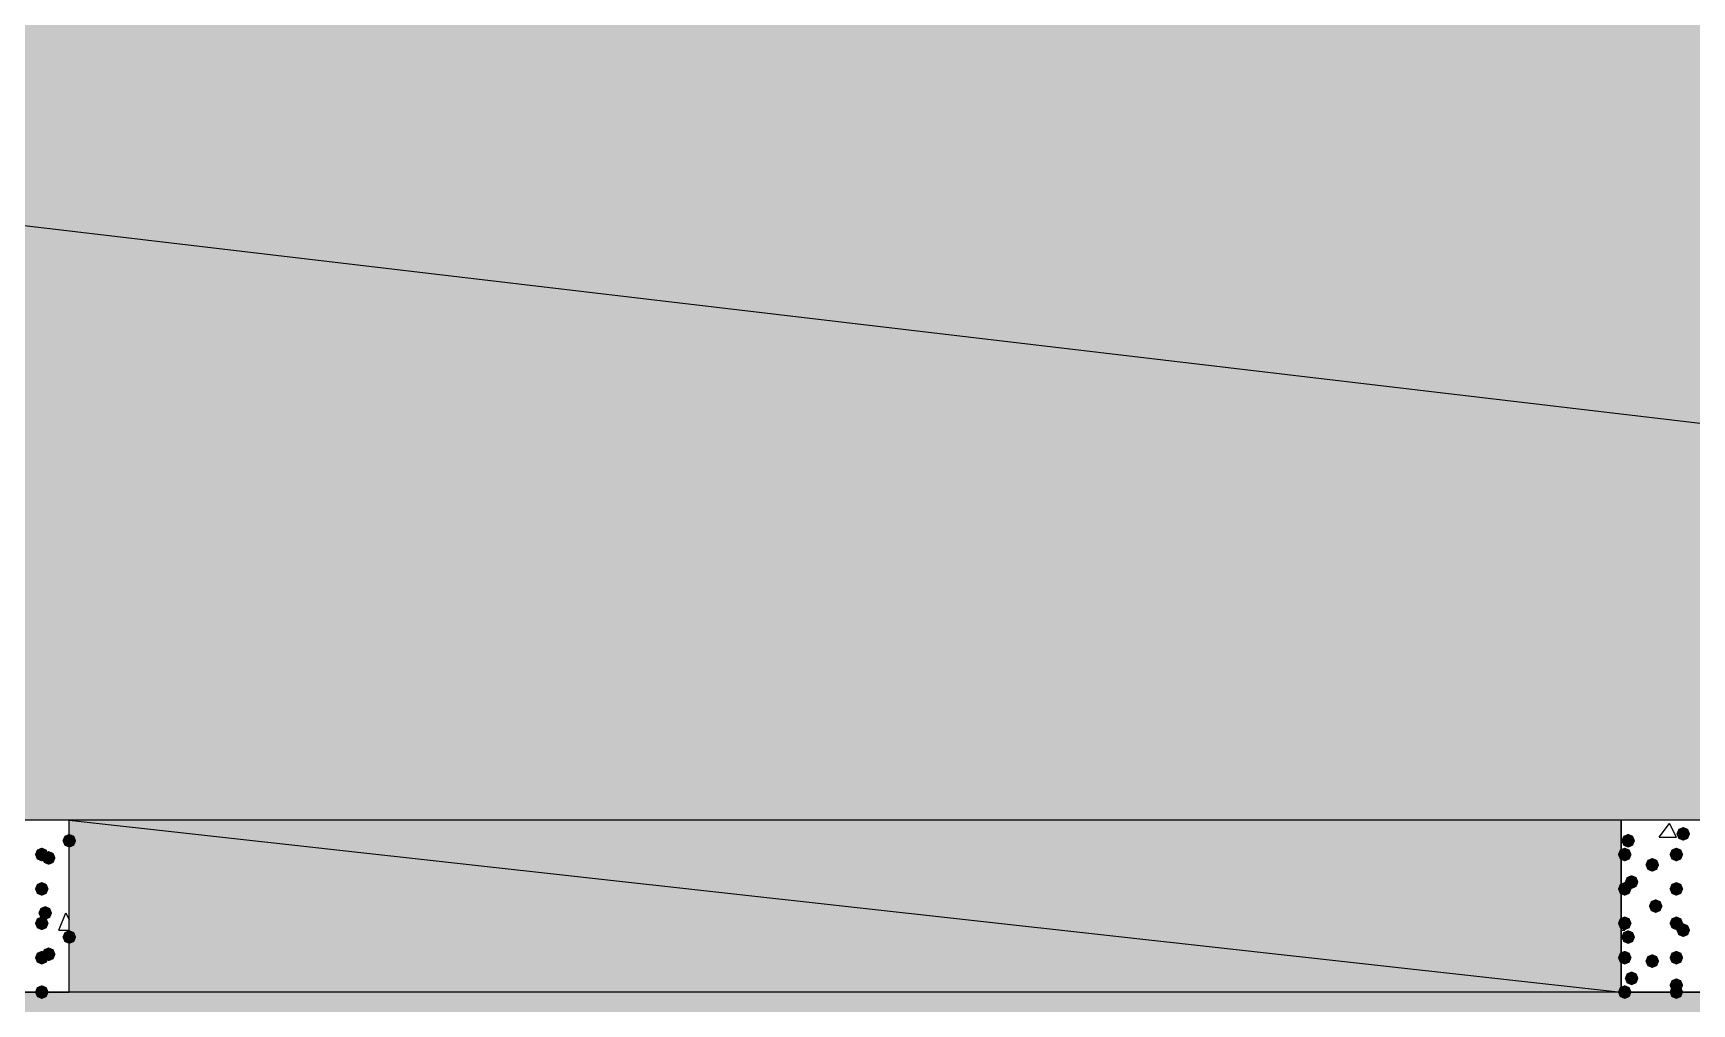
# Model space of a CAD drawing. Header units: millimetres. Extents: x 0 to 420, y 0 to 297.
# Drawn here: x 139.21 to 159.62, y 105.6 to 117.55 of the extents above; entities that cross this region are included whole.
import ezdxf

# ---------------------------------------------------------------- set-up
doc = ezdxf.new("R2010")
doc.units = ezdxf.units.MM
doc.layers.get('0').update_dxf_attribs({"linetype": 'CONTINUOUS'})

msp = doc.modelspace()

# ---------------------------------------------------------------- hatches: boundary and pattern name
at = {"true_color": 0x000008}
h = msp.add_hatch(color=0, dxfattribs=at)
h.paths.add_polyline_path([(201.125667, 126.915333), (39.708667, 126.915333), (201.125667, 107.865333)], flags=0)
h.paths.add_polyline_path([(39.708667, 126.915333), (201.125667, 107.865333), (39.708667, 107.865333)], flags=0)
h = msp.add_hatch(color=0, dxfattribs=at)
h.paths.add_polyline_path([(158.75, 107.865333), (139.657667, 107.865333), (158.75, 105.748667)], flags=0)
h.paths.add_polyline_path([(139.657667, 107.865333), (158.75, 105.748667), (139.657667, 105.748667)], flags=0)
at = {"true_color": 0x000007}
for points in [[(159.596667, 107.696), (159.571796, 107.636204), (159.512, 107.611333), (159.452204, 107.636204), (159.427333, 107.696), (159.452204, 107.755796), (159.512, 107.780667), (159.571796, 107.755796)], [(139.742333, 107.611333), (139.717463, 107.551537), (139.657667, 107.526667), (139.597871, 107.551537), (139.573, 107.611333), (139.597871, 107.671129), (139.657667, 107.696), (139.717462, 107.671129)], [(158.919333, 107.611333), (158.894463, 107.551537), (158.834667, 107.526667), (158.774871, 107.551537), (158.75, 107.611333), (158.774871, 107.671129), (158.834667, 107.696), (158.894462, 107.671129)], [(139.403667, 107.442), (139.378796, 107.382204), (139.319, 107.357333), (139.259204, 107.382204), (139.234333, 107.442), (139.259204, 107.501796), (139.319, 107.526667), (139.378796, 107.501796)], [(139.488333, 107.399667), (139.463463, 107.339871), (139.403667, 107.315), (139.343871, 107.339871), (139.319, 107.399667), (139.343871, 107.459462), (139.403667, 107.484333), (139.463462, 107.459463)], [(158.877, 107.442), (158.852129, 107.382204), (158.792333, 107.357333), (158.732538, 107.382204), (158.707667, 107.442), (158.732537, 107.501796), (158.792333, 107.526667), (158.852129, 107.501796)], [(159.215667, 107.315), (159.190796, 107.255204), (159.131, 107.230333), (159.071204, 107.255204), (159.046333, 107.315), (159.071204, 107.374796), (159.131, 107.399667), (159.190796, 107.374796)], [(159.512, 107.442), (159.487129, 107.382204), (159.427333, 107.357333), (159.367538, 107.382204), (159.342667, 107.442), (159.367537, 107.501796), (159.427333, 107.526667), (159.487129, 107.501796)], [(158.961667, 107.103333), (158.936796, 107.043538), (158.877, 107.018667), (158.817204, 107.043538), (158.792333, 107.103333), (158.817204, 107.163129), (158.877, 107.188), (158.936796, 107.163129)], [(139.403667, 107.018667), (139.378796, 106.958871), (139.319, 106.934), (139.259204, 106.958871), (139.234333, 107.018667), (139.259204, 107.078462), (139.319, 107.103333), (139.378796, 107.078463)], [(158.877, 107.018667), (158.852129, 106.958871), (158.792333, 106.934), (158.732538, 106.958871), (158.707667, 107.018667), (158.732537, 107.078462), (158.792333, 107.103333), (158.852129, 107.078463)], [(159.512, 107.018667), (159.487129, 106.958871), (159.427333, 106.934), (159.367538, 106.958871), (159.342667, 107.018667), (159.367537, 107.078462), (159.427333, 107.103333), (159.487129, 107.078463)], [(159.512, 107.018667), (159.487129, 106.958871), (159.427333, 106.934), (159.367538, 106.958871), (159.342667, 107.018667), (159.367537, 107.078462), (159.427333, 107.103333), (159.487129, 107.078463)], [(139.446, 106.722333), (139.421129, 106.662537), (139.361333, 106.637667), (139.301537, 106.662537), (139.276667, 106.722333), (139.301537, 106.782129), (139.361333, 106.807), (139.421129, 106.782129)], [(159.258, 106.807), (159.233129, 106.747204), (159.173333, 106.722333), (159.113538, 106.747204), (159.088667, 106.807), (159.113537, 106.866796), (159.173333, 106.891667), (159.233129, 106.866796)], [(139.403667, 106.595333), (139.378796, 106.535538), (139.319, 106.510667), (139.259204, 106.535538), (139.234333, 106.595333), (139.259204, 106.655129), (139.319, 106.68), (139.378796, 106.655129)], [(158.877, 106.595333), (158.852129, 106.535538), (158.792333, 106.510667), (158.732538, 106.535538), (158.707667, 106.595333), (158.732537, 106.655129), (158.792333, 106.68), (158.852129, 106.655129)], [(159.512, 106.595333), (159.487129, 106.535538), (159.427333, 106.510667), (159.367538, 106.535538), (159.342667, 106.595333), (159.367537, 106.655129), (159.427333, 106.68), (159.487129, 106.655129)], [(159.596667, 106.510667), (159.571796, 106.450871), (159.512, 106.426), (159.452204, 106.450871), (159.427333, 106.510667), (159.452204, 106.570462), (159.512, 106.595333), (159.571796, 106.570463)], [(139.742333, 106.426), (139.717463, 106.366204), (139.657667, 106.341333), (139.597871, 106.366204), (139.573, 106.426), (139.597871, 106.485796), (139.657667, 106.510667), (139.717462, 106.485796)], [(158.919333, 106.426), (158.894463, 106.366204), (158.834667, 106.341333), (158.774871, 106.366204), (158.75, 106.426), (158.774871, 106.485796), (158.834667, 106.510667), (158.894462, 106.485796)], [(139.403667, 106.172), (139.378796, 106.112204), (139.319, 106.087333), (139.259204, 106.112204), (139.234333, 106.172), (139.259204, 106.231796), (139.319, 106.256667), (139.378796, 106.231796)], [(139.488333, 106.214333), (139.463463, 106.154537), (139.403667, 106.129667), (139.343871, 106.154537), (139.319, 106.214333), (139.343871, 106.274129), (139.403667, 106.299), (139.463462, 106.274129)], [(158.877, 106.172), (158.852129, 106.112204), (158.792333, 106.087333), (158.732538, 106.112204), (158.707667, 106.172), (158.732537, 106.231796), (158.792333, 106.256667), (158.852129, 106.231796)], [(159.215667, 106.129667), (159.190796, 106.069871), (159.131, 106.045), (159.071204, 106.069871), (159.046333, 106.129667), (159.071204, 106.189462), (159.131, 106.214333), (159.190796, 106.189463)], [(159.512, 106.172), (159.487129, 106.112204), (159.427333, 106.087333), (159.367538, 106.112204), (159.342667, 106.172), (159.367537, 106.231796), (159.427333, 106.256667), (159.487129, 106.231796)], [(158.961667, 105.918), (158.936796, 105.858204), (158.877, 105.833333), (158.817204, 105.858204), (158.792333, 105.918), (158.817204, 105.977796), (158.877, 106.002667), (158.936796, 105.977796)], [(159.512, 105.833333), (159.487129, 105.773538), (159.427333, 105.748667), (159.367538, 105.773538), (159.342667, 105.833333), (159.367537, 105.893129), (159.427333, 105.918), (159.487129, 105.893129)], [(139.403667, 105.748667), (139.378796, 105.688871), (139.319, 105.664), (139.259204, 105.688871), (139.234333, 105.748667), (139.259204, 105.808462), (139.319, 105.833333), (139.378796, 105.808463)], [(158.877, 105.748667), (158.852129, 105.688871), (158.792333, 105.664), (158.732538, 105.688871), (158.707667, 105.748667), (158.732537, 105.808462), (158.792333, 105.833333), (158.852129, 105.808463)], [(159.512, 105.748667), (159.487129, 105.688871), (159.427333, 105.664), (159.367538, 105.688871), (159.342667, 105.748667), (159.367537, 105.808462), (159.427333, 105.833333), (159.487129, 105.808463)]]:
    msp.add_hatch(color=0, dxfattribs=at).paths.add_polyline_path(points, flags=0)
at = {"true_color": 0x000008}
h = msp.add_hatch(color=0, dxfattribs=at)
h.paths.add_polyline_path([(385.826, 105.748667), (39.708667, 105.748667), (385.826, 86.656333)], flags=0)
h.paths.add_polyline_path([(39.708667, 105.748667), (385.826, 86.656333), (39.708667, 86.656333)], flags=0)

# ---------------------------------------------------------------- linework, layer by layer
at = {"color": 0, "true_color": 0x000008}
for points in [[(201.125667, 126.915333), (39.708667, 126.915333), (201.125667, 107.865333)], [(39.708667, 126.915333), (201.125667, 107.865333), (39.708667, 107.865333)], [(158.75, 107.865333), (139.657667, 107.865333), (158.75, 105.748667)], [(139.657667, 107.865333), (158.75, 105.748667), (139.657667, 105.748667)], [(385.826, 105.748667), (39.708667, 105.748667), (385.826, 86.656333)]]:
    msp.add_lwpolyline(points, close=True, dxfattribs=at)
at = {"color": 0, "true_color": 0x000007}
for points in [[(137.541, 107.865333), (137.541, 105.748667), (139.657667, 105.748667), (139.657667, 107.865333)], [(158.75, 107.865333), (158.75, 105.748667), (160.866667, 105.748667), (160.866667, 107.865333)]]:
    msp.add_lwpolyline(points, close=True, dxfattribs=at)
for points in [[(159.215667, 107.653667), (159.342667, 107.823)], [(159.427333, 107.653667), (159.342667, 107.823)], [(159.215667, 107.653667), (159.427333, 107.653667)], [(139.530667, 106.510667), (139.615333, 106.722333), (139.657667, 106.637667)], [(158.792333, 106.510667), (158.75, 106.637667)], [(139.530667, 106.510667), (139.657667, 106.510667)], [(158.75, 106.510667), (158.792333, 106.510667)]]:
    msp.add_lwpolyline(points, dxfattribs=at)

doc.saveas('drawing.dxf')
